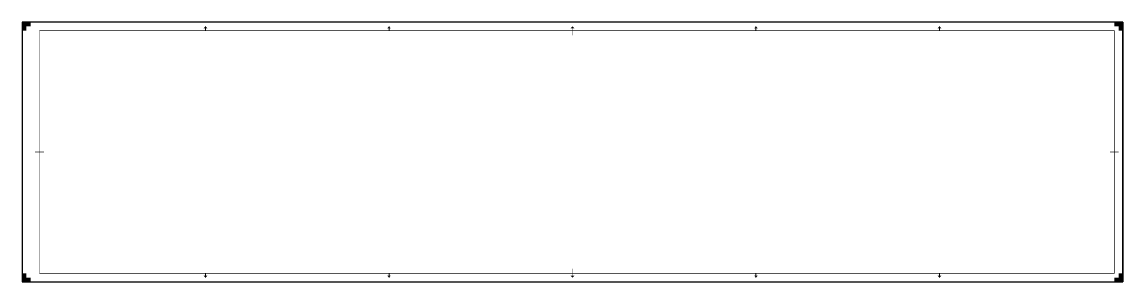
# Model space of a CAD drawing. Extents: x 0 to 1260, y 0 to 297.
import ezdxf

# ---------------------------------------------------------------- set-up
doc = ezdxf.new("R2010")
doc.units = 0
doc.header["$LTSCALE"] = 0.2
for name, color, linetype, lineweight in [('X-XX-AL-TEKENBLAD_KADER-G', 7, 'Continuous', 25), ('X-XX-AL-TEKENBLAD_KADER_AFSNIJMARKERING-G', 7, 'Continuous', 25), ('X-XX-AL-TEKENBLAD_KADER_CENTERMARKERING-G', 7, 'Continuous', 25), ('X-XX-AL-TEKENBLAD_KADER_VOUWMERK-G', 7, 'Continuous', 18)]:
    doc.layers.add(name, color=color, linetype=linetype, lineweight=lineweight)

msp = doc.modelspace()

# ---------------------------------------------------------------- hatches: boundary and pattern name
at = {"layer": 'X-XX-AL-TEKENBLAD_KADER_AFSNIJMARKERING-G'}
for points in [[(10, 297), (0, 297), (0, 287), (5, 287), (5, 292), (10, 292)], [(1260, 287), (1260, 297), (1250, 297), (1250, 292), (1255, 292), (1255, 287)], [(0, 10), (0, 0), (10, 0), (10, 5), (5, 5), (5, 10)], [(1250, 0), (1260, 0), (1260, 10), (1255, 10), (1255, 5), (1250, 5)]]:
    msp.add_hatch(color=256, dxfattribs=at).paths.add_polyline_path(points)
at = {"layer": 'X-XX-AL-TEKENBLAD_KADER_VOUWMERK-G'}
for points in [[(212, 290), (210, 292), (208, 290)], [(422, 290), (420, 292), (418, 290)], [(632, 290), (630, 292), (628, 290)], [(842, 290), (840, 292), (838, 290)], [(1052, 290), (1050, 292), (1048, 290)], [(208, 7), (210, 5), (212, 7)], [(418, 7), (420, 5), (422, 7)], [(628, 7), (630, 5), (632, 7)], [(838, 7), (840, 5), (842, 7)], [(1048, 7), (1050, 5), (1052, 7)]]:
    msp.add_hatch(color=256, dxfattribs=at).paths.add_polyline_path(points)

# ---------------------------------------------------------------- linework, layer by layer
at = {"flags": 128}
msp.add_lwpolyline([(0, 0), (1260, 0), (1260, 297), (0, 297)], close=True, dxfattribs=at)
at = {"layer": 'X-XX-AL-TEKENBLAD_KADER-G'}
for p, q in [((1260, 297), (0, 297)), ((0, 297), (0, 0)), ((1260, 297), (1260, 0)), ((0, 0), (1260, 0))]:
    msp.add_line(p, q, dxfattribs=at)
at = {"layer": 'X-XX-AL-TEKENBLAD_KADER-G', "const_width": 0.7, "flags": 128}
msp.add_lwpolyline([(20, 10), (1250, 10), (1250, 287), (20, 287)], close=True, dxfattribs=at)
at = {"layer": 'X-XX-AL-TEKENBLAD_KADER_CENTERMARKERING-G', "const_width": 0.7, "flags": 128}
for points in [[(630, 292), (630, 282)], [(15, 148.5), (25, 148.5)], [(1255, 148.5), (1245, 148.5)], [(630, 5), (630, 15)]]:
    msp.add_lwpolyline(points, dxfattribs=at)
at = {"layer": 'X-XX-AL-TEKENBLAD_KADER_VOUWMERK-G', "flags": 128}
for points in [[(210, 287), (210, 292)], [(420, 287), (420, 292)], [(840, 287), (840, 292)], [(1050, 287), (1050, 292)], [(210, 10), (210, 5)], [(420, 10), (420, 5)], [(840, 10), (840, 5)], [(1050, 10), (1050, 5)]]:
    msp.add_lwpolyline(points, dxfattribs=at)

doc.saveas('drawing.dxf')
